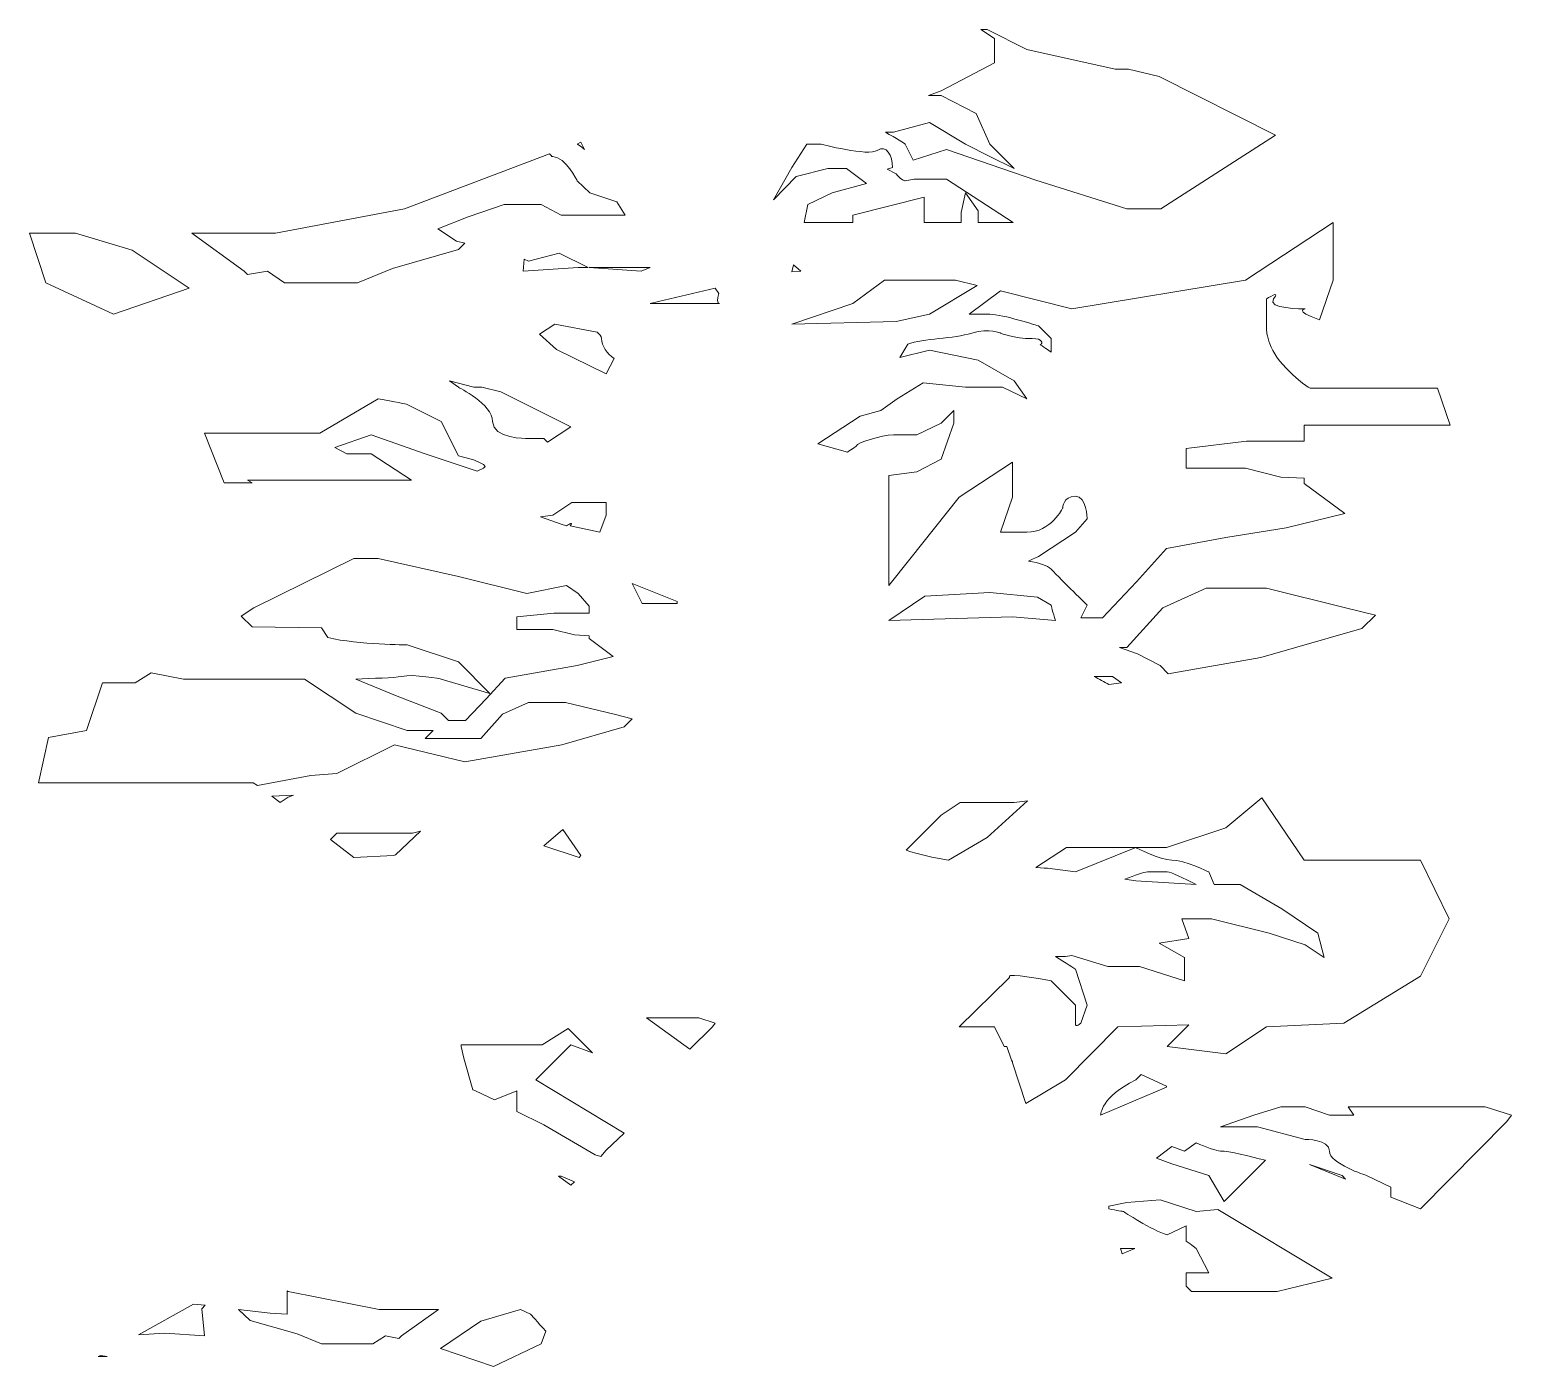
# Model space of a CAD drawing. Extents: x -2 to 9008, y -1000 to 0.
# Drawn here: x 2702.79 to 2719.24, y -649.85 to -635.01 of the extents above; entities that cross this region are included whole.
import ezdxf

# ---------------------------------------------------------------- set-up
doc = ezdxf.new("R2010")
doc.units = 0
doc.header["$MEASUREMENT"] = 0
doc.layers.add('Layer 1', color=7, linetype='Continuous')

# ---------------------------------------------------------------- blocks, each defined once
blk = doc.blocks.new('block 6')
at = {"layer": 'Layer 1', "lineweight": 0}
for points in [[(2703.719970703125, -638.1699829101599), (2702.969970703125, -637.8200073242188), (2702.789978027344, -637.2699584960992), (2703.299987792969, -637.2699584960992), (2703.929992675781, -637.4599609375), (2704.559997558594, -637.8800048828198), (2703.719970703125, -638.1699829101599)], [(2708.27001953125, -637.6900024414099), (2708.280029296875, -637.5599975585992), (2708.330017089844, -637.5799560546893), (2708.669982910156, -637.4899902343805), (2708.989990234375, -637.6499633789099), (2708.880004882812, -637.6499633789099), (2708.27001953125, -637.6900024414099)], [(2709.580017089844, -637.6900024414099), (2709, -637.6499633789099), (2709.679992675781, -637.6499633789099), (2709.580017089844, -637.6900024414099)], [(2711.25, -637.7000122070294), (2711.27001953125, -637.6199951171893), (2711.349975585938, -637.6900024414099), (2711.25, -637.7000122070294)], [(2711.929992675781, -638.0499877929688), (2712.280029296875, -637.7899780273492), (2713.070007324219, -637.7899780273492), (2713.309997558594, -637.8499755859393), (2712.780029296875, -638.1699829101599), (2712.409973144531, -638.25), (2711.25, -638.2799682617188), (2711.929992675781, -638.0499877929688)], [(2714.890014648438, -641.8699951171893), (2714.969970703125, -641.8699951171893), (2715.369995117188, -641.4299926757794), (2715.849975585938, -641.2099609375), (2716.52001953125, -641.2099609375), (2717.400024414062, -641.4299926757794), (2717.72998046875, -641.5100097656305), (2717.580017089844, -641.6599731445294), (2716.460021972656, -641.97998046875), (2715.429992675781, -642.1599731445294), (2715.340026855469, -642.0700073242188), (2715.090026855469, -641.9400024414099), (2714.890014648438, -641.8699951171893)], [(2705.840026855469, -642.2199707031305), (2706.409973144531, -642.5999755859393), (2706.97998046875, -642.7899780273492), (2707.27001953125, -642.7899780273492), (2707.179992675781, -642.8800048828198), (2707.799987792969, -642.8800048828198), (2708.039978027344, -642.6099853515698), (2708.330017089844, -642.47998046875), (2708.739990234375, -642.47998046875), (2709.280029296875, -642.6099853515698), (2709.47998046875, -642.6599731445294), (2709.390014648438, -642.75), (2708.700012207031, -642.9500122070294), (2707.619995117188, -643.1400146484393), (2706.840026855469, -642.9500122070294), (2706.200012207031, -643.2699584960992), (2705.909973144531, -643.2899780273492), (2705.320007324219, -643.3999633789099), (2705.27001953125, -643.3699951171893), (2702.890014648438, -643.3699951171893), (2703, -642.8699951171893), (2703.419982910156, -642.7899780273492), (2703.599975585938, -642.2600097656305), (2703.960021972656, -642.2600097656305), (2704.140014648438, -642.1499633789099), (2704.5, -642.2199707031305), (2705.840026855469, -642.2199707031305)], [(2705.47998046875, -643.5199584960992), (2705.719970703125, -643.5100097656305), (2705.659973144531, -643.5299682617188), (2705.570007324219, -643.5899658203198), (2705.47998046875, -643.5199584960992)], [(2706.130004882812, -644), (2706.200012207031, -643.9299926757794), (2707.039978027344, -643.9299926757794), (2707.130004882812, -643.9099731445294), (2706.849975585938, -644.1699829101599), (2706.830017089844, -644.1799926757794), (2706.390014648438, -644.2000122070294), (2706.130004882812, -644)], [(2708.5, -644.0700073242188), (2708.710021972656, -643.8900146484393), (2708.909973144531, -644.1799926757794), (2708.890014648438, -644.2000122070294), (2708.5, -644.0700073242188)], [(2710.219970703125, -645.97998046875), (2710.400024414062, -646.0399780273492), (2710.369995117188, -646.0799560546893), (2710.119995117188, -646.3299560546893), (2709.640014648438, -645.97998046875), (2710.219970703125, -645.97998046875)], [(2717, -647.6099853515698), (2717.359985351562, -647.72998046875), (2717.400024414062, -647.7699584960992), (2717, -647.6099853515698)], [(2708.840026855469, -647.7999877929688), (2708.799987792969, -647.8399658203198), (2708.659973144531, -647.7399902343805), (2708.690002441406, -647.7399902343805), (2708.840026855469, -647.7999877929688)], [(2714.900024414062, -648.5399780273492), (2715.059997558594, -648.5399780273492), (2714.919982910156, -648.5999755859393), (2714.900024414062, -648.5399780273492)], [(2705.650024414062, -649.2699584960992), (2705.650024414062, -649.0100097656305), (2705.659973144531, -649.0199584960992), (2706.669982910156, -649.2199707031305), (2707.330017089844, -649.2199707031305), (2706.919982910156, -649.5100097656305), (2706.890014648438, -649.5399780273492), (2706.739990234375, -649.5100097656305), (2706.599975585938, -649.5999755859393), (2706.030029296875, -649.5999755859393), (2705.760009765625, -649.4899902343805), (2705.239990234375, -649.3399658203198), (2705.109985351562, -649.2199707031305), (2705.460021972656, -649.2600097656305), (2705.650024414062, -649.2699584960992)], [(2704.72998046875, -649.5100097656305), (2704.289978027344, -649.47998046875), (2704, -649.5), (2704.609985351562, -649.1599731445294), (2704.739990234375, -649.1699829101599), (2704.700012207031, -649.2099609375), (2704.72998046875, -649.5100097656305)], [(2703.549987792969, -649.7399902343805), (2703.580017089844, -649.72998046875), (2703.650024414062, -649.7399902343805), (2703.549987792969, -649.7399902343805)]]:
    blk.add_lwpolyline(points, dxfattribs=at)
for points, knots in [([(2713.450012207031, -636.2799682617188), (2713.450012207031, -636.2799682617188), (2713.299987792969, -635.9400024414099), (2713.299987792969, -635.9400024414099), (2713.299987792969, -635.9400024414099), (2712.909973144531, -635.7399902343805), (2712.909973144531, -635.7399902343805), (2712.909973144531, -635.7399902343805), (2712.77001953125, -635.7399902343805), (2712.77001953125, -635.7399902343805), (2712.77001953125, -635.7399902343805), (2712.909973144531, -635.6900024414099), (2712.909973144531, -635.6900024414099), (2712.909973144531, -635.6900024414099), (2713.5, -635.3800048828198), (2713.5, -635.3800048828198), (2713.5, -635.3800048828198), (2713.5, -635.1099853515698), (2713.5, -635.1099853515698), (2713.5, -635.1099853515698), (2713.349975585938, -635.0100097656305), (2713.349975585938, -635.0100097656305), (2713.349975585938, -635.0100097656305), (2713.419982910156, -635.0100097656305), (2713.419982910156, -635.0100097656305), (2713.419982910156, -635.0100097656305), (2713.859985351562, -635.22998046875), (2713.859985351562, -635.22998046875), (2713.859985351562, -635.22998046875), (2714.840026855469, -635.4500122070294), (2714.840026855469, -635.4500122070294), (2714.840026855469, -635.4500122070294), (2714.989990234375, -635.4500122070294), (2714.989990234375, -635.4500122070294), (2714.989990234375, -635.4500122070294), (2715.330017089844, -635.5299682617188), (2715.330017089844, -635.5299682617188), (2715.330017089844, -635.5299682617188), (2716.619995117188, -636.1799926757794), (2716.619995117188, -636.1799926757794), (2716.619995117188, -636.1799926757794), (2715.349975585938, -637), (2715.349975585938, -637), (2715.349975585938, -637), (2714.969970703125, -637), (2714.969970703125, -637), (2714.969970703125, -637), (2713.960021972656, -636.6799926757794), (2713.960021972656, -636.6799926757794), (2713.960021972656, -636.6799926757794), (2712.969970703125, -636.3399658203198), (2712.969970703125, -636.3399658203198), (2712.969970703125, -636.3399658203198), (2712.599975585938, -636.4599609375), (2712.599975585938, -636.4599609375), (2712.599975585938, -636.4599609375), (2712.510009765625, -636.2799682617188), (2712.510009765625, -636.2799682617188), (2712.510009765625, -636.2799682617188), (2712.409973144531, -636.2099609375), (2712.289978027344, -636.1499633789099), (2712.289978027344, -636.1499633789099), (2712.380004882812, -636.1499633789099), (2712.380004882812, -636.1499633789099), (2712.380004882812, -636.1499633789099), (2712.780029296875, -636.0399780273492), (2712.780029296875, -636.0399780273492), (2712.780029296875, -636.0399780273492), (2713.179992675781, -636.2799682617188), (2713.179992675781, -636.2799682617188), (2713.179992675781, -636.2799682617188), (2713.450012207031, -636.4199829101599), (2713.450012207031, -636.4199829101599), (2713.450012207031, -636.4199829101599), (2713.719970703125, -636.5499877929688), (2713.719970703125, -636.5499877929688), (2713.719970703125, -636.5499877929688), (2713.450012207031, -636.2799682617188), (2713.450012207031, -636.2799682617188)], [0, 0, 0, 0, 1, 1, 1, 2, 2, 2, 3, 3, 3, 4, 4, 4, 5, 5, 5, 6, 6, 6, 7, 7, 7, 8, 8, 8, 9, 9, 9, 10, 10, 10, 11, 11, 11, 12, 12, 12, 13, 13, 13, 14, 14, 14, 15, 15, 15, 16, 16, 16, 17, 17, 17, 18, 18, 18, 19, 19, 19, 20, 20, 20, 21, 21, 21, 22, 22, 22, 23, 23, 23, 24, 24, 24, 25, 25, 25, 26, 26, 26, 26]), ([(2708.869995117188, -636.2799682617188), (2708.869995117188, -636.2799682617188), (2708.909973144531, -636.2600097656305), (2708.909973144531, -636.2600097656305), (2708.909973144531, -636.2600097656305), (2708.950012207031, -636.3399658203198), (2708.950012207031, -636.3399658203198), (2708.909973144531, -636.2999877929688), (2708.869995117188, -636.2799682617188), (2708.869995117188, -636.2799682617188)], [0, 0, 0, 0, 1, 1, 1, 2, 2, 2, 3, 3, 3, 3]), ([(2712.369995117188, -636.5399780273492), (2712.369995117188, -636.5399780273492), (2712.309997558594, -636.5599975585992), (2712.309997558594, -636.5599975585992), (2712.309997558594, -636.5599975585992), (2712.409973144531, -636.6099853515698), (2712.409973144531, -636.6099853515698), (2712.450012207031, -636.6699829101599), (2712.510009765625, -636.6900024414099), (2712.510009765625, -636.6900024414099), (2712.510009765625, -636.6900024414099), (2712.609985351562, -636.6699829101599), (2712.609985351562, -636.6699829101599), (2712.609985351562, -636.6699829101599), (2712.969970703125, -636.6699829101599), (2712.969970703125, -636.6699829101599), (2712.969970703125, -636.6699829101599), (2713.710021972656, -637.1499633789099), (2713.710021972656, -637.1499633789099), (2713.710021972656, -637.1499633789099), (2713.320007324219, -637.1499633789099), (2713.320007324219, -637.1499633789099), (2713.320007324219, -637.1499633789099), (2713.320007324219, -637.0199584960992), (2713.320007324219, -637.0199584960992), (2713.320007324219, -637.0199584960992), (2713.179992675781, -636.8200073242188), (2713.179992675781, -636.8200073242188), (2713.179992675781, -636.8200073242188), (2713.130004882812, -637.0399780273492), (2713.130004882812, -637.0399780273492), (2713.130004882812, -637.0399780273492), (2713.130004882812, -637.1499633789099), (2713.130004882812, -637.1499633789099), (2713.130004882812, -637.1499633789099), (2712.719970703125, -637.1499633789099), (2712.719970703125, -637.1499633789099), (2712.719970703125, -637.1499633789099), (2712.719970703125, -636.8699951171893), (2712.719970703125, -636.8699951171893), (2712.719970703125, -636.8699951171893), (2711.929992675781, -637.0700073242188), (2711.929992675781, -637.0700073242188), (2711.929992675781, -637.0700073242188), (2711.929992675781, -637.1499633789099), (2711.929992675781, -637.1499633789099), (2711.929992675781, -637.1499633789099), (2711.390014648438, -637.1499633789099), (2711.390014648438, -637.1499633789099), (2711.390014648438, -637.1499633789099), (2711.429992675781, -636.9500122070294), (2711.429992675781, -636.9500122070294), (2711.429992675781, -636.9500122070294), (2711.700012207031, -636.8200073242188), (2711.700012207031, -636.8200073242188), (2711.700012207031, -636.8200073242188), (2712.080017089844, -636.7199707031305), (2712.080017089844, -636.7199707031305), (2712.080017089844, -636.7199707031305), (2711.859985351562, -636.5499877929688), (2711.859985351562, -636.5499877929688), (2711.859985351562, -636.5499877929688), (2711.650024414062, -636.5499877929688), (2711.650024414062, -636.5499877929688), (2711.650024414062, -636.5499877929688), (2711.299987792969, -636.6400146484393), (2711.299987792969, -636.6400146484393), (2711.299987792969, -636.6400146484393), (2711.049987792969, -636.8999633789099), (2711.049987792969, -636.8999633789099), (2711.049987792969, -636.8999633789099), (2711.25, -636.5399780273492), (2711.25, -636.5399780273492), (2711.25, -636.5399780273492), (2711.419982910156, -636.2799682617188), (2711.419982910156, -636.2799682617188), (2711.460021972656, -636.2799682617188), (2711.570007324219, -636.2799682617188), (2711.570007324219, -636.2799682617188), (2711.570007324219, -636.2799682617188), (2712.109985351562, -636.4199829101599), (2712.200012207031, -636.3499755859393), (2712.299987792969, -636.2799682617188), (2712.369995117188, -636.4099731445294), (2712.369995117188, -636.5399780273492)], [0, 0, 0, 0, 1, 1, 1, 2, 2, 2, 3, 3, 3, 4, 4, 4, 5, 5, 5, 6, 6, 6, 7, 7, 7, 8, 8, 8, 9, 9, 9, 10, 10, 10, 11, 11, 11, 12, 12, 12, 13, 13, 13, 14, 14, 14, 15, 15, 15, 16, 16, 16, 17, 17, 17, 18, 18, 18, 19, 19, 19, 20, 20, 20, 21, 21, 21, 22, 22, 22, 23, 23, 23, 24, 24, 24, 25, 25, 25, 26, 26, 26, 27, 27, 27, 28, 28, 28, 28]), ([(2709.010009765625, -636.8200073242188), (2709.010009765625, -636.8200073242188), (2709.309997558594, -636.9199829101599), (2709.309997558594, -636.9199829101599), (2709.309997558594, -636.9199829101599), (2709.400024414062, -637.0700073242188), (2709.400024414062, -637.0700073242188), (2709.400024414062, -637.0700073242188), (2708.690002441406, -637.0700073242188), (2708.690002441406, -637.0700073242188), (2708.690002441406, -637.0700073242188), (2708.469970703125, -636.9500122070294), (2708.469970703125, -636.9500122070294), (2708.469970703125, -636.9500122070294), (2708.059997558594, -636.9500122070294), (2708.059997558594, -636.9500122070294), (2708.059997558594, -636.9500122070294), (2707.659973144531, -637.0899658203198), (2707.659973144531, -637.0899658203198), (2707.659973144531, -637.0899658203198), (2707.320007324219, -637.2199707031305), (2707.320007324219, -637.2199707031305), (2707.320007324219, -637.2199707031305), (2707.530029296875, -637.3599853515698), (2707.530029296875, -637.3599853515698), (2707.530029296875, -637.3599853515698), (2707.619995117188, -637.3800048828198), (2707.619995117188, -637.3800048828198), (2707.619995117188, -637.3800048828198), (2707.549987792969, -637.4500122070294), (2707.549987792969, -637.4500122070294), (2707.549987792969, -637.4500122070294), (2706.820007324219, -637.6599731445294), (2706.820007324219, -637.6599731445294), (2706.820007324219, -637.6599731445294), (2706.429992675781, -637.8200073242188), (2706.429992675781, -637.8200073242188), (2706.429992675781, -637.8200073242188), (2705.619995117188, -637.8200073242188), (2705.619995117188, -637.8200073242188), (2705.619995117188, -637.8200073242188), (2705.429992675781, -637.6900024414099), (2705.429992675781, -637.6900024414099), (2705.429992675781, -637.6900024414099), (2705.210021972656, -637.72998046875), (2705.210021972656, -637.72998046875), (2705.210021972656, -637.72998046875), (2705.169982910156, -637.6900024414099), (2705.169982910156, -637.6900024414099), (2705.169982910156, -637.6900024414099), (2704.590026855469, -637.2699584960992), (2704.590026855469, -637.2699584960992), (2704.590026855469, -637.2699584960992), (2705.52001953125, -637.2699584960992), (2705.52001953125, -637.2699584960992), (2705.52001953125, -637.2699584960992), (2706.950012207031, -637), (2706.950012207031, -637), (2706.950012207031, -637), (2708.559997558594, -636.3900146484393), (2708.559997558594, -636.3900146484393), (2708.580017089844, -636.3999633789099), (2708.580017089844, -636.4199829101599), (2708.599975585938, -636.4199829101599), (2708.739990234375, -636.4199829101599), (2708.869995117188, -636.6900024414099), (2708.869995117188, -636.6900024414099), (2708.869995117188, -636.6900024414099), (2709.010009765625, -636.8200073242188), (2709.010009765625, -636.8200073242188)], [0, 0, 0, 0, 1, 1, 1, 2, 2, 2, 3, 3, 3, 4, 4, 4, 5, 5, 5, 6, 6, 6, 7, 7, 7, 8, 8, 8, 9, 9, 9, 10, 10, 10, 11, 11, 11, 12, 12, 12, 13, 13, 13, 14, 14, 14, 15, 15, 15, 16, 16, 16, 17, 17, 17, 18, 18, 18, 19, 19, 19, 20, 20, 20, 21, 21, 21, 22, 22, 22, 23, 23, 23, 23]), ([(2716.599975585938, -638), (2716.690002441406, -637.8900146484393), (2716.52001953125, -638), (2716.52001953125, -638), (2716.52001953125, -638), (2716.52001953125, -638.3299560546893), (2716.52001953125, -638.3299560546893), (2716.52001953125, -638.3299560546893), (2716.52001953125, -638.5499877929688), (2716.739990234375, -638.7699584960992), (2716.960021972656, -638.9899902343805), (2717.010009765625, -638.9899902343805), (2717.010009765625, -638.9899902343805), (2717.010009765625, -638.9899902343805), (2718.419982910156, -638.9899902343805), (2718.419982910156, -638.9899902343805), (2718.419982910156, -638.9899902343805), (2718.559997558594, -639.3999633789099), (2718.559997558594, -639.3999633789099), (2718.559997558594, -639.3999633789099), (2717.900024414062, -639.3999633789099), (2716.940002441406, -639.3999633789099), (2716.940002441406, -639.3999633789099), (2716.940002441406, -639.5799560546893), (2716.940002441406, -639.5799560546893), (2716.940002441406, -639.5799560546893), (2716.299987792969, -639.5799560546893), (2716.299987792969, -639.5799560546893), (2716.299987792969, -639.5799560546893), (2715.630004882812, -639.6599731445294), (2715.630004882812, -639.6599731445294), (2715.630004882812, -639.6599731445294), (2715.630004882812, -639.8800048828198), (2715.630004882812, -639.8800048828198), (2715.630004882812, -639.8800048828198), (2716.289978027344, -639.8800048828198), (2716.289978027344, -639.8800048828198), (2716.289978027344, -639.8800048828198), (2716.679992675781, -639.97998046875), (2716.679992675781, -639.97998046875), (2716.679992675781, -639.97998046875), (2716.940002441406, -639.9899902343805), (2716.940002441406, -639.9899902343805), (2716.940002441406, -639.9899902343805), (2716.940002441406, -640.0499877929688), (2716.940002441406, -640.0499877929688), (2716.940002441406, -640.0499877929688), (2717.390014648438, -640.3800048828198), (2717.390014648438, -640.3800048828198), (2717.390014648438, -640.3800048828198), (2716.739990234375, -640.5399780273492), (2716.739990234375, -640.5399780273492), (2716.739990234375, -640.5399780273492), (2716.070007324219, -640.6499633789099), (2716.070007324219, -640.6499633789099), (2716.070007324219, -640.6499633789099), (2715.409973144531, -640.7699584960992), (2715.409973144531, -640.7699584960992), (2715.409973144531, -640.7699584960992), (2715.080017089844, -641.1400146484393), (2715.080017089844, -641.1400146484393), (2715.080017089844, -641.1400146484393), (2714.700012207031, -641.5399780273492), (2714.700012207031, -641.5399780273492), (2714.700012207031, -641.5399780273492), (2714.460021972656, -641.5399780273492), (2714.460021972656, -641.5399780273492), (2714.460021972656, -641.5399780273492), (2714.530029296875, -641.3999633789099), (2714.530029296875, -641.3999633789099), (2714.530029296875, -641.3999633789099), (2714.260009765625, -641.1300048828198), (2714.130004882812, -641), (2714.090026855469, -640.9599609375), (2714, -640.9299926757794), (2713.880004882812, -640.9099731445294), (2713.940002441406, -640.8800048828198), (2713.989990234375, -640.8599853515698), (2713.989990234375, -640.8599853515698), (2713.989990234375, -640.8599853515698), (2714.400024414062, -640.5899658203198), (2714.400024414062, -640.5899658203198), (2714.400024414062, -640.5899658203198), (2714.530029296875, -640.4400024414099), (2714.530029296875, -640.4400024414099), (2714.530029296875, -640.4400024414099), (2714.530029296875, -640.1900024414099), (2714.400024414062, -640.1900024414099), (2714.260009765625, -640.1900024414099), (2714.260009765625, -640.3200073242188), (2714.260009765625, -640.3200073242188), (2714.260009765625, -640.3200073242188), (2714.130004882812, -640.5899658203198), (2713.859985351562, -640.5899658203198), (2713.859985351562, -640.5899658203198), (2713.570007324219, -640.5899658203198), (2713.570007324219, -640.5899658203198), (2713.570007324219, -640.5899658203198), (2713.700012207031, -640.2000122070294), (2713.700012207031, -640.2000122070294), (2713.700012207031, -640.2000122070294), (2713.700012207031, -639.8099975585992), (2713.700012207031, -639.8099975585992), (2713.700012207031, -639.8099975585992), (2713.109985351562, -640.2000122070294), (2713.109985351562, -640.2000122070294), (2713.109985351562, -640.2000122070294), (2712.559997558594, -640.8900146484393), (2712.559997558594, -640.8900146484393), (2712.559997558594, -640.8900146484393), (2712.330017089844, -641.1799926757794), (2712.330017089844, -641.1799926757794), (2712.330017089844, -641.1799926757794), (2712.330017089844, -639.9599609375), (2712.330017089844, -639.9599609375), (2712.330017089844, -639.9599609375), (2712.640014648438, -639.9199829101599), (2712.640014648438, -639.9199829101599), (2712.640014648438, -639.9199829101599), (2712.909973144531, -639.7799682617188), (2712.909973144531, -639.7799682617188), (2712.909973144531, -639.7799682617188), (2713.049987792969, -639.3800048828198), (2713.049987792969, -639.3800048828198), (2713.049987792969, -639.3800048828198), (2713.049987792969, -639.2399902343805), (2713.049987792969, -639.2399902343805), (2713.049987792969, -639.2399902343805), (2712.909973144531, -639.3800048828198), (2712.909973144531, -639.3800048828198), (2712.909973144531, -639.3800048828198), (2712.640014648438, -639.5100097656305), (2712.640014648438, -639.5100097656305), (2712.640014648438, -639.5100097656305), (2712.510009765625, -639.5100097656305), (2712.380004882812, -639.5100097656305), (2712.239990234375, -639.5100097656305), (2711.969970703125, -639.5999755859393), (2711.969970703125, -639.6300048828198), (2711.969970703125, -639.6400146484393), (2711.919982910156, -639.6599731445294), (2711.869995117188, -639.7000122070294), (2711.869995117188, -639.7000122070294), (2711.539978027344, -639.6099853515698), (2711.539978027344, -639.6099853515698), (2711.539978027344, -639.6099853515698), (2712.010009765625, -639.2999877929688), (2712.010009765625, -639.2999877929688), (2712.010009765625, -639.2999877929688), (2712.239990234375, -639.2399902343805), (2712.239990234375, -639.2399902343805), (2712.239990234375, -639.2399902343805), (2712.419982910156, -639.1099853515698), (2712.419982910156, -639.1099853515698), (2712.419982910156, -639.1099853515698), (2712.710021972656, -638.9299926757794), (2712.710021972656, -638.9299926757794), (2712.710021972656, -638.9299926757794), (2713.179992675781, -638.97998046875), (2713.179992675781, -638.97998046875), (2713.179992675781, -638.97998046875), (2713.590026855469, -638.97998046875), (2713.590026855469, -638.97998046875), (2713.590026855469, -638.97998046875), (2713.859985351562, -639.1099853515698), (2713.859985351562, -639.1099853515698), (2713.859985351562, -639.1099853515698), (2713.719970703125, -638.9099731445294), (2713.719970703125, -638.9099731445294), (2713.719970703125, -638.9099731445294), (2713.320007324219, -638.6799926757794), (2713.320007324219, -638.6799926757794), (2713.320007324219, -638.6799926757794), (2712.780029296875, -638.5700073242188), (2712.780029296875, -638.5700073242188), (2712.780029296875, -638.5700073242188), (2712.450012207031, -638.6499633789099), (2712.450012207031, -638.6499633789099), (2712.450012207031, -638.6499633789099), (2712.539978027344, -638.5), (2712.539978027344, -638.5), (2712.710021972656, -638.4400024414099), (2713.049987792969, -638.4400024414099), (2713.25, -638.3800048828198), (2713.450012207031, -638.3200073242188), (2713.570007324219, -638.3800048828198), (2713.570007324219, -638.3800048828198), (2713.570007324219, -638.3800048828198), (2713.719970703125, -638.4400024414099), (2713.919982910156, -638.4400024414099), (2714.039978027344, -638.4400024414099), (2714.039978027344, -638.4899902343805), (2714.010009765625, -638.5100097656305), (2714.059997558594, -638.5399780273492), (2714.130004882812, -638.5899658203198), (2714.130004882812, -638.5899658203198), (2714.130004882812, -638.5899658203198), (2714.130004882812, -638.4400024414099), (2714.130004882812, -638.4400024414099), (2714.130004882812, -638.4400024414099), (2713.989990234375, -638.2999877929688), (2713.989990234375, -638.2999877929688), (2713.989990234375, -638.2999877929688), (2713.590026855469, -638.1699829101599), (2713.450012207031, -638.1699829101599), (2713.450012207031, -638.1699829101599), (2713.219970703125, -638.1699829101599), (2713.219970703125, -638.1699829101599), (2713.219970703125, -638.1699829101599), (2713.570007324219, -637.9099731445294), (2713.570007324219, -637.9099731445294), (2713.570007324219, -637.9099731445294), (2714.359985351562, -638.1099853515698), (2714.359985351562, -638.1099853515698), (2714.359985351562, -638.1099853515698), (2716.289978027344, -637.7899780273492), (2716.289978027344, -637.7899780273492), (2716.289978027344, -637.7899780273492), (2717.260009765625, -637.1499633789099), (2717.260009765625, -637.1499633789099), (2717.260009765625, -637.1499633789099), (2717.260009765625, -637.7899780273492), (2717.260009765625, -637.7899780273492), (2717.260009765625, -637.7899780273492), (2717.109985351562, -638.22998046875), (2717.109985351562, -638.22998046875), (2716.809997558594, -638.1300048828198), (2716.960021972656, -638.1099853515698), (2716.950012207031, -638.1099853515698), (2716.929992675781, -638.1099853515698), (2716.52001953125, -638.1099853515698), (2716.599975585938, -638)], [0, 0, 0, 0, 1, 1, 1, 2, 2, 2, 3, 3, 3, 4, 4, 4, 5, 5, 5, 6, 6, 6, 7, 7, 7, 8, 8, 8, 9, 9, 9, 10, 10, 10, 11, 11, 11, 12, 12, 12, 13, 13, 13, 14, 14, 14, 15, 15, 15, 16, 16, 16, 17, 17, 17, 18, 18, 18, 19, 19, 19, 20, 20, 20, 21, 21, 21, 22, 22, 22, 23, 23, 23, 24, 24, 24, 25, 25, 25, 26, 26, 26, 27, 27, 27, 28, 28, 28, 29, 29, 29, 30, 30, 30, 31, 31, 31, 32, 32, 32, 33, 33, 33, 34, 34, 34, 35, 35, 35, 36, 36, 36, 37, 37, 37, 38, 38, 38, 39, 39, 39, 40, 40, 40, 41, 41, 41, 42, 42, 42, 43, 43, 43, 44, 44, 44, 45, 45, 45, 46, 46, 46, 47, 47, 47, 48, 48, 48, 49, 49, 49, 50, 50, 50, 51, 51, 51, 52, 52, 52, 53, 53, 53, 54, 54, 54, 55, 55, 55, 56, 56, 56, 57, 57, 57, 58, 58, 58, 59, 59, 59, 60, 60, 60, 61, 61, 61, 62, 62, 62, 63, 63, 63, 64, 64, 64, 65, 65, 65, 66, 66, 66, 67, 67, 67, 68, 68, 68, 69, 69, 69, 70, 70, 70, 71, 71, 71, 72, 72, 72, 73, 73, 73, 74, 74, 74, 75, 75, 75, 76, 76, 76, 77, 77, 77, 77]), ([(2710.450012207031, -638.0499877929688), (2710.450012207031, -638.0499877929688), (2709.679992675781, -638.0499877929688), (2709.679992675781, -638.0499877929688), (2709.679992675781, -638.0499877929688), (2709.77001953125, -638.0299682617188), (2709.77001953125, -638.0299682617188), (2709.77001953125, -638.0299682617188), (2710.400024414062, -637.8800048828198), (2710.400024414062, -637.8800048828198), (2710.400024414062, -637.8800048828198), (2710.440002441406, -637.9400024414099), (2710.440002441406, -637.9400024414099), (2710.419982910156, -638), (2710.419982910156, -638.0499877929688), (2710.450012207031, -638.0499877929688)], [0, 0, 0, 0, 1, 1, 1, 2, 2, 2, 3, 3, 3, 4, 4, 4, 5, 5, 5, 5]), ([(2709.190002441406, -638.8299560546893), (2709.190002441406, -638.8299560546893), (2708.640014648438, -638.5599975585992), (2708.640014648438, -638.5599975585992), (2708.640014648438, -638.5599975585992), (2708.450012207031, -638.3900146484393), (2708.450012207031, -638.3900146484393), (2708.450012207031, -638.3900146484393), (2708.619995117188, -638.2799682617188), (2708.619995117188, -638.2799682617188), (2708.619995117188, -638.2799682617188), (2709.090026855469, -638.3699951171893), (2709.090026855469, -638.3699951171893), (2709.109985351562, -638.3900146484393), (2709.140014648438, -638.4099731445294), (2709.140014648438, -638.4400024414099), (2709.140014648438, -638.5199584960992), (2709.200012207031, -638.6099853515698), (2709.280029296875, -638.6599731445294), (2709.280029296875, -638.6599731445294), (2709.190002441406, -638.8299560546893), (2709.190002441406, -638.8299560546893)], [0, 0, 0, 0, 1, 1, 1, 2, 2, 2, 3, 3, 3, 4, 4, 4, 5, 5, 5, 6, 6, 6, 7, 7, 7, 7]), ([(2708.539978027344, -639.5899658203198), (2708.52001953125, -639.5700073242188), (2708.5, -639.5499877929688), (2708.5, -639.5499877929688), (2708.5, -639.5499877929688), (2708.309997558594, -639.5499877929688), (2708.309997558594, -639.5499877929688), (2708.309997558594, -639.5499877929688), (2707.929992675781, -639.5499877929688), (2707.929992675781, -639.3599853515698), (2707.929992675781, -639.1699829101599), (2707.549987792969, -638.97998046875), (2707.549987792969, -638.97998046875), (2707.549987792969, -638.97998046875), (2707.450012207031, -638.9099731445294), (2707.450012207031, -638.9099731445294), (2707.450012207031, -638.9099731445294), (2707.719970703125, -638.97998046875), (2707.719970703125, -638.97998046875), (2707.719970703125, -638.97998046875), (2707.809997558594, -638.97998046875), (2707.809997558594, -638.97998046875), (2707.809997558594, -638.97998046875), (2708.02001953125, -639.0299682617188), (2708.02001953125, -639.0299682617188), (2708.02001953125, -639.0299682617188), (2708.799987792969, -639.4199829101599), (2708.799987792969, -639.4199829101599), (2708.799987792969, -639.4199829101599), (2708.539978027344, -639.5899658203198), (2708.539978027344, -639.5899658203198)], [0, 0, 0, 0, 1, 1, 1, 2, 2, 2, 3, 3, 3, 4, 4, 4, 5, 5, 5, 6, 6, 6, 7, 7, 7, 8, 8, 8, 9, 9, 9, 10, 10, 10, 10]), ([(2707.549987792969, -639.7399902343805), (2707.549987792969, -639.7399902343805), (2707.929992675781, -639.8299560546893), (2707.830017089844, -639.8800048828198), (2707.830017089844, -639.8800048828198), (2707.760009765625, -639.9099731445294), (2707.760009765625, -639.9099731445294), (2707.760009765625, -639.9099731445294), (2707.179992675781, -639.7199707031305), (2707.179992675781, -639.7199707031305), (2707.179992675781, -639.7199707031305), (2706.580017089844, -639.5100097656305), (2706.580017089844, -639.5100097656305), (2706.580017089844, -639.5100097656305), (2706.179992675781, -639.6499633789099), (2706.179992675781, -639.6499633789099), (2706.179992675781, -639.6499633789099), (2706.309997558594, -639.7199707031305), (2706.309997558594, -639.7199707031305), (2706.309997558594, -639.7199707031305), (2706.580017089844, -639.7199707031305), (2706.580017089844, -639.7199707031305), (2706.580017089844, -639.7199707031305), (2707.030029296875, -640.0100097656305), (2707.030029296875, -640.0100097656305), (2707.030029296875, -640.0100097656305), (2705.210021972656, -640.0100097656305), (2705.210021972656, -640.0100097656305), (2705.210021972656, -640.0100097656305), (2705.260009765625, -640.0399780273492), (2705.260009765625, -640.0399780273492), (2705.260009765625, -640.0399780273492), (2704.950012207031, -640.0399780273492), (2704.950012207031, -640.0399780273492), (2704.950012207031, -640.0399780273492), (2704.72998046875, -639.4899902343805), (2704.72998046875, -639.4899902343805), (2704.72998046875, -639.4899902343805), (2706.010009765625, -639.4899902343805), (2706.010009765625, -639.4899902343805), (2706.010009765625, -639.4899902343805), (2706.659973144531, -639.1099853515698), (2706.659973144531, -639.1099853515698), (2706.840026855469, -639.1400146484393), (2706.97998046875, -639.1699829101599), (2706.97998046875, -639.1699829101599), (2706.97998046875, -639.1699829101599), (2707.359985351562, -639.3599853515698), (2707.359985351562, -639.3599853515698), (2707.359985351562, -639.3599853515698), (2707.549987792969, -639.7399902343805), (2707.549987792969, -639.7399902343805)], [0, 0, 0, 0, 1, 1, 1, 2, 2, 2, 3, 3, 3, 4, 4, 4, 5, 5, 5, 6, 6, 6, 7, 7, 7, 8, 8, 8, 9, 9, 9, 10, 10, 10, 11, 11, 11, 12, 12, 12, 13, 13, 13, 14, 14, 14, 15, 15, 15, 16, 16, 16, 17, 17, 17, 17]), ([(2708.75, -640.5199584960992), (2708.75, -640.5199584960992), (2708.690002441406, -640.5), (2708.690002441406, -640.5), (2708.690002441406, -640.5), (2708.460021972656, -640.4199829101599), (2708.460021972656, -640.4199829101599), (2708.460021972656, -640.4199829101599), (2708.599975585938, -640.3999633789099), (2708.599975585938, -640.3999633789099), (2708.599975585938, -640.3999633789099), (2708.809997558594, -640.2600097656305), (2708.809997558594, -640.2600097656305), (2708.809997558594, -640.2600097656305), (2709.190002441406, -640.2600097656305), (2709.190002441406, -640.2600097656305), (2709.190002441406, -640.2600097656305), (2709.190002441406, -640.3999633789099), (2709.190002441406, -640.3999633789099), (2709.190002441406, -640.3999633789099), (2709.119995117188, -640.5899658203198), (2709.119995117188, -640.5899658203198), (2709.119995117188, -640.5899658203198), (2708.789978027344, -640.5199584960992), (2708.789978027344, -640.5199584960992), (2708.830017089844, -640.4699707031305), (2708.780029296875, -640.5), (2708.75, -640.5199584960992)], [0, 0, 0, 0, 1, 1, 1, 2, 2, 2, 3, 3, 3, 4, 4, 4, 5, 5, 5, 6, 6, 6, 7, 7, 7, 8, 8, 8, 9, 9, 9, 9]), ([(2707.549987792969, -642.0299682617188), (2707.549987792969, -642.0299682617188), (2706.97998046875, -641.8399658203198), (2706.97998046875, -641.8399658203198), (2706.97998046875, -641.8399658203198), (2706.450012207031, -641.8399658203198), (2706.099975585938, -641.7600097656305), (2706.099975585938, -641.7600097656305), (2706.030029296875, -641.6499633789099), (2706.030029296875, -641.6499633789099), (2706.030029296875, -641.6499633789099), (2705.260009765625, -641.6400146484393), (2705.260009765625, -641.6400146484393), (2705.260009765625, -641.6400146484393), (2705.140014648438, -641.5199584960992), (2705.140014648438, -641.5199584960992), (2705.140014648438, -641.5199584960992), (2705.280029296875, -641.4299926757794), (2705.280029296875, -641.4299926757794), (2705.280029296875, -641.4299926757794), (2706.390014648438, -640.8800048828198), (2706.390014648438, -640.8800048828198), (2706.390014648438, -640.8800048828198), (2706.659973144531, -640.8800048828198), (2706.659973144531, -640.8800048828198), (2706.659973144531, -640.8800048828198), (2707.549987792969, -641.0799560546893), (2707.549987792969, -641.0799560546893), (2707.549987792969, -641.0799560546893), (2708.309997558594, -641.2699584960992), (2708.309997558594, -641.2699584960992), (2708.309997558594, -641.2699584960992), (2708.75, -641.1799926757794), (2708.75, -641.1799926757794), (2708.75, -641.1799926757794), (2708.880004882812, -641.2699584960992), (2708.880004882812, -641.2699584960992), (2708.880004882812, -641.2699584960992), (2709, -641.4099731445294), (2709, -641.4099731445294), (2709, -641.4099731445294), (2709, -641.4899902343805), (2709, -641.4899902343805), (2709, -641.4899902343805), (2708.609985351562, -641.4899902343805), (2708.609985351562, -641.4899902343805), (2708.609985351562, -641.4899902343805), (2708.200012207031, -641.5299682617188), (2708.200012207031, -641.5299682617188), (2708.200012207031, -641.5299682617188), (2708.200012207031, -641.6699829101599), (2708.200012207031, -641.6699829101599), (2708.200012207031, -641.6699829101599), (2708.599975585938, -641.6699829101599), (2708.599975585938, -641.6699829101599), (2708.599975585938, -641.6699829101599), (2708.840026855469, -641.72998046875), (2708.840026855469, -641.72998046875), (2708.840026855469, -641.72998046875), (2709, -641.7399902343805), (2709, -641.7399902343805), (2709, -641.7399902343805), (2709, -641.7699584960992), (2709, -641.7699584960992), (2709, -641.7699584960992), (2709.27001953125, -641.9699707031305), (2709.27001953125, -641.9699707031305), (2709.27001953125, -641.9699707031305), (2708.869995117188, -642.0700073242188), (2708.869995117188, -642.0700073242188), (2708.869995117188, -642.0700073242188), (2708.469970703125, -642.1400146484393), (2708.469970703125, -642.1400146484393), (2708.469970703125, -642.1400146484393), (2708.070007324219, -642.2099609375), (2708.070007324219, -642.2099609375), (2708.070007324219, -642.2099609375), (2707.859985351562, -642.4400024414099), (2707.859985351562, -642.4400024414099), (2707.859985351562, -642.4400024414099), (2707.630004882812, -642.6799926757794), (2707.630004882812, -642.6799926757794), (2707.630004882812, -642.6799926757794), (2707.440002441406, -642.6799926757794), (2707.440002441406, -642.6799926757794), (2707.440002441406, -642.6799926757794), (2707.359985351562, -642.5999755859393), (2707.359985351562, -642.5999755859393), (2707.359985351562, -642.5999755859393), (2706.869995117188, -642.4099731445294), (2706.869995117188, -642.4099731445294), (2706.869995117188, -642.4099731445294), (2706.409973144531, -642.2199707031305), (2706.409973144531, -642.2199707031305), (2706.590026855469, -642.2099609375), (2706.840026855469, -642.2099609375), (2706.919982910156, -642.1900024414099), (2707.049987792969, -642.1599731445294), (2707.359985351562, -642.2199707031305), (2707.359985351562, -642.2199707031305), (2707.359985351562, -642.2199707031305), (2707.900024414062, -642.3800048828198), (2707.900024414062, -642.3800048828198), (2707.900024414062, -642.3800048828198), (2707.549987792969, -642.0299682617188), (2707.549987792969, -642.0299682617188)], [0, 0, 0, 0, 1, 1, 1, 2, 2, 2, 3, 3, 3, 4, 4, 4, 5, 5, 5, 6, 6, 6, 7, 7, 7, 8, 8, 8, 9, 9, 9, 10, 10, 10, 11, 11, 11, 12, 12, 12, 13, 13, 13, 14, 14, 14, 15, 15, 15, 16, 16, 16, 17, 17, 17, 18, 18, 18, 19, 19, 19, 20, 20, 20, 21, 21, 21, 22, 22, 22, 23, 23, 23, 24, 24, 24, 25, 25, 25, 26, 26, 26, 27, 27, 27, 28, 28, 28, 29, 29, 29, 30, 30, 30, 31, 31, 31, 32, 32, 32, 33, 33, 33, 34, 34, 34, 35, 35, 35, 35]), ([(2709.590026855469, -641.3800048828198), (2709.590026855469, -641.3800048828198), (2709.47998046875, -641.1599731445294), (2709.47998046875, -641.1599731445294), (2709.47998046875, -641.1599731445294), (2709.97998046875, -641.3599853515698), (2709.97998046875, -641.3599853515698), (2709.97998046875, -641.3599853515698), (2709.97998046875, -641.3800048828198), (2709.97998046875, -641.3800048828198), (2709.97998046875, -641.3800048828198), (2709.830017089844, -641.3800048828198), (2709.590026855469, -641.3800048828198)], [0, 0, 0, 0, 1, 1, 1, 2, 2, 2, 3, 3, 3, 4, 4, 4, 4]), ([(2713.700012207031, -641.5299682617188), (2713.700012207031, -641.5299682617188), (2712.330017089844, -641.5700073242188), (2712.330017089844, -641.5700073242188), (2712.330017089844, -641.5700073242188), (2712.72998046875, -641.2999877929688), (2712.72998046875, -641.2999877929688), (2712.72998046875, -641.2999877929688), (2713.450012207031, -641.2600097656305), (2713.450012207031, -641.2600097656305), (2713.450012207031, -641.2600097656305), (2713.97998046875, -641.3099975585992), (2713.97998046875, -641.3099975585992), (2713.97998046875, -641.3099975585992), (2714.130004882812, -641.3999633789099), (2714.130004882812, -641.3999633789099), (2714.130004882812, -641.3999633789099), (2714.150024414062, -641.47998046875), (2714.179992675781, -641.5700073242188), (2714.179992675781, -641.5700073242188), (2713.700012207031, -641.5299682617188), (2713.700012207031, -641.5299682617188)], [0, 0, 0, 0, 1, 1, 1, 2, 2, 2, 3, 3, 3, 4, 4, 4, 5, 5, 5, 6, 6, 6, 7, 7, 7, 7]), ([(2714.909973144531, -642.2600097656305), (2714.909973144531, -642.2600097656305), (2714.77001953125, -642.2799682617188), (2714.77001953125, -642.2799682617188), (2714.719970703125, -642.25), (2714.659973144531, -642.2199707031305), (2714.609985351562, -642.1900024414099), (2714.609985351562, -642.1900024414099), (2714.809997558594, -642.1900024414099), (2714.809997558594, -642.1900024414099), (2714.809997558594, -642.1900024414099), (2714.909973144531, -642.2600097656305), (2714.909973144531, -642.2600097656305)], [0, 0, 0, 0, 1, 1, 1, 2, 2, 2, 3, 3, 3, 4, 4, 4, 4]), ([(2712.909973144531, -643.72998046875), (2712.909973144531, -643.72998046875), (2713.119995117188, -643.5899658203198), (2713.119995117188, -643.5899658203198), (2713.119995117188, -643.5899658203198), (2713.719970703125, -643.5899658203198), (2713.719970703125, -643.5899658203198), (2713.719970703125, -643.5899658203198), (2713.869995117188, -643.5700073242188), (2713.869995117188, -643.5700073242188), (2713.869995117188, -643.5700073242188), (2713.419982910156, -643.97998046875), (2713.419982910156, -643.97998046875), (2713.419982910156, -643.97998046875), (2712.989990234375, -644.22998046875), (2712.989990234375, -644.22998046875), (2712.830017089844, -644.2000122070294), (2712.659973144531, -644.1699829101599), (2712.52001953125, -644.1199951171893), (2712.52001953125, -644.1199951171893), (2712.909973144531, -643.72998046875), (2712.909973144531, -643.72998046875)], [0, 0, 0, 0, 1, 1, 1, 2, 2, 2, 3, 3, 3, 4, 4, 4, 5, 5, 5, 6, 6, 6, 7, 7, 7, 7]), ([(2715.409973144531, -644.0899658203198), (2715.409973144531, -644.0899658203198), (2716.070007324219, -643.8699951171893), (2716.070007324219, -643.8699951171893), (2716.070007324219, -643.8699951171893), (2716.469970703125, -643.5399780273492), (2716.469970703125, -643.5399780273492), (2716.469970703125, -643.5399780273492), (2716.940002441406, -644.22998046875), (2716.940002441406, -644.22998046875), (2716.940002441406, -644.22998046875), (2718.22998046875, -644.22998046875), (2718.22998046875, -644.22998046875), (2718.22998046875, -644.22998046875), (2718.549987792969, -644.8800048828198), (2718.549987792969, -644.8800048828198), (2718.549987792969, -644.8800048828198), (2718.22998046875, -645.5199584960992), (2718.22998046875, -645.5199584960992), (2718.22998046875, -645.5199584960992), (2717.380004882812, -646.0399780273492), (2717.380004882812, -646.0399780273492), (2717.380004882812, -646.0399780273492), (2716.52001953125, -646.0799560546893), (2716.52001953125, -646.0799560546893), (2716.52001953125, -646.0799560546893), (2716.070007324219, -646.3800048828198), (2716.070007324219, -646.3800048828198), (2716.070007324219, -646.3800048828198), (2715.419982910156, -646.2999877929688), (2715.419982910156, -646.2999877929688), (2715.419982910156, -646.2999877929688), (2715.659973144531, -646.0599975585992), (2715.659973144531, -646.0599975585992), (2715.659973144531, -646.0599975585992), (2714.869995117188, -646.0799560546893), (2714.869995117188, -646.0799560546893), (2714.869995117188, -646.0799560546893), (2714.289978027344, -646.6699829101599), (2714.289978027344, -646.6699829101599), (2714.289978027344, -646.6699829101599), (2713.849975585938, -646.9299926757794), (2713.849975585938, -646.9299926757794), (2713.849975585938, -646.9299926757794), (2713.700012207031, -646.47998046875), (2713.700012207031, -646.47998046875), (2713.700012207031, -646.47998046875), (2713.700012207031, -646.4699707031305), (2713.700012207031, -646.4699707031305), (2713.700012207031, -646.4699707031305), (2713.690002441406, -646.4500122070294), (2713.690002441406, -646.4500122070294), (2713.690002441406, -646.4500122070294), (2713.640014648438, -646.2999877929688), (2713.640014648438, -646.2999877929688), (2713.640014648438, -646.2999877929688), (2713.609985351562, -646.2999877929688), (2713.609985351562, -646.2999877929688), (2713.609985351562, -646.2999877929688), (2713.5, -646.0799560546893), (2713.5, -646.0799560546893), (2713.5, -646.0799560546893), (2713.109985351562, -646.0799560546893), (2713.109985351562, -646.0799560546893), (2713.109985351562, -646.0799560546893), (2713.659973144531, -645.5399780273492), (2713.659973144531, -645.5399780273492), (2713.669982910156, -645.5299682617188), (2713.669982910156, -645.5299682617188), (2713.669982910156, -645.5199584960992), (2713.669982910156, -645.5199584960992), (2713.679992675781, -645.5100097656305), (2713.679992675781, -645.5100097656305), (2713.77001953125, -645.5), (2714.130004882812, -645.5700073242188), (2714.130004882812, -645.5700073242188), (2714.130004882812, -645.5700073242188), (2714.400024414062, -645.8399658203198), (2714.400024414062, -645.8399658203198), (2714.400024414062, -645.8399658203198), (2714.400024414062, -645.97998046875), (2714.400024414062, -646.0399780273492), (2714.400024414062, -646.0999755859393), (2714.460021972656, -646.0399780273492), (2714.460021972656, -646.0399780273492), (2714.460021972656, -646.0399780273492), (2714.530029296875, -645.8399658203198), (2714.530029296875, -645.8399658203198), (2714.530029296875, -645.8399658203198), (2714.400024414062, -645.4400024414099), (2714.400024414062, -645.4400024414099), (2714.400024414062, -645.4400024414099), (2714.289978027344, -645.3699951171893), (2714.179992675781, -645.2999877929688), (2714.179992675781, -645.2999877929688), (2714.289978027344, -645.2999877929688), (2714.289978027344, -645.2999877929688), (2714.289978027344, -645.2999877929688), (2714.359985351562, -645.2899780273492), (2714.359985351562, -645.2899780273492), (2714.359985351562, -645.2899780273492), (2714.760009765625, -645.4099731445294), (2714.760009765625, -645.4099731445294), (2714.760009765625, -645.4099731445294), (2715.109985351562, -645.4099731445294), (2715.109985351562, -645.4099731445294), (2715.109985351562, -645.4099731445294), (2715.609985351562, -645.5700073242188), (2715.609985351562, -645.5700073242188), (2715.609985351562, -645.5700073242188), (2715.609985351562, -645.3099975585992), (2715.609985351562, -645.3099975585992), (2715.609985351562, -645.3099975585992), (2715.330017089844, -645.1499633789099), (2715.330017089844, -645.1499633789099), (2715.330017089844, -645.1499633789099), (2715.659973144531, -645.0999755859393), (2715.659973144531, -645.0999755859393), (2715.659973144531, -645.0999755859393), (2715.580017089844, -644.8800048828198), (2715.580017089844, -644.8800048828198), (2715.580017089844, -644.8800048828198), (2715.909973144531, -644.8800048828198), (2715.909973144531, -644.8800048828198), (2715.909973144531, -644.8800048828198), (2716.549987792969, -645.0399780273492), (2716.549987792969, -645.0399780273492), (2716.549987792969, -645.0399780273492), (2716.950012207031, -645.1699829101599), (2716.950012207031, -645.1699829101599), (2716.950012207031, -645.1699829101599), (2717.159973144531, -645.3099975585992), (2717.159973144531, -645.3099975585992), (2717.159973144531, -645.3099975585992), (2717.090026855469, -645.0399780273492), (2717.090026855469, -645.0399780273492), (2717.090026855469, -645.0399780273492), (2716.690002441406, -644.7699584960992), (2716.690002441406, -644.7699584960992), (2716.690002441406, -644.7699584960992), (2716.22998046875, -644.5), (2716.22998046875, -644.5), (2716.22998046875, -644.5), (2715.940002441406, -644.5), (2715.940002441406, -644.5), (2715.940002441406, -644.5), (2715.880004882812, -644.3599853515698), (2715.880004882812, -644.3599853515698), (2715.880004882812, -644.3599853515698), (2715.609985351562, -644.22998046875), (2715.469970703125, -644.22998046875), (2715.340026855469, -644.22998046875), (2715.070007324219, -644.0899658203198), (2715.070007324219, -644.0899658203198), (2715.070007324219, -644.0899658203198), (2714.400024414062, -644.3599853515698), (2714.400024414062, -644.3599853515698), (2714.400024414062, -644.3599853515698), (2714.090026855469, -644.3200073242188), (2714.090026855469, -644.3200073242188), (2714.090026855469, -644.3200073242188), (2714.039978027344, -644.3200073242188), (2713.960021972656, -644.3099975585992), (2713.960021972656, -644.3099975585992), (2714.299987792969, -644.0899658203198), (2714.299987792969, -644.0899658203198), (2714.299987792969, -644.0899658203198), (2715.409973144531, -644.0899658203198), (2715.409973144531, -644.0899658203198)], [0, 0, 0, 0, 1, 1, 1, 2, 2, 2, 3, 3, 3, 4, 4, 4, 5, 5, 5, 6, 6, 6, 7, 7, 7, 8, 8, 8, 9, 9, 9, 10, 10, 10, 11, 11, 11, 12, 12, 12, 13, 13, 13, 14, 14, 14, 15, 15, 15, 16, 16, 16, 17, 17, 17, 18, 18, 18, 19, 19, 19, 20, 20, 20, 21, 21, 21, 22, 22, 22, 23, 23, 23, 24, 24, 24, 25, 25, 25, 26, 26, 26, 27, 27, 27, 28, 28, 28, 29, 29, 29, 30, 30, 30, 31, 31, 31, 32, 32, 32, 33, 33, 33, 34, 34, 34, 35, 35, 35, 36, 36, 36, 37, 37, 37, 38, 38, 38, 39, 39, 39, 40, 40, 40, 41, 41, 41, 42, 42, 42, 43, 43, 43, 44, 44, 44, 45, 45, 45, 46, 46, 46, 47, 47, 47, 48, 48, 48, 49, 49, 49, 50, 50, 50, 51, 51, 51, 52, 52, 52, 53, 53, 53, 54, 54, 54, 55, 55, 55, 56, 56, 56, 56]), ([(2714.950012207031, -644.4400024414099), (2715.059997558594, -644.3999633789099), (2715.159973144531, -644.3599853515698), (2715.200012207031, -644.3599853515698), (2715.340026855469, -644.3599853515698), (2715.340026855469, -644.3599853515698), (2715.419982910156, -644.3599853515698), (2715.460021972656, -644.3599853515698), (2715.599975585938, -644.4299926757794), (2715.739990234375, -644.5), (2715.739990234375, -644.5), (2715.070007324219, -644.4599609375), (2715.070007324219, -644.4599609375), (2715.070007324219, -644.4599609375), (2714.950012207031, -644.4400024414099), (2714.950012207031, -644.4400024414099)], [0, 0, 0, 0, 1, 1, 1, 2, 2, 2, 3, 3, 3, 4, 4, 4, 5, 5, 5, 5]), ([(2708.5, -647.1699829101599), (2708.5, -647.1699829101599), (2708.200012207031, -647.0199584960992), (2708.200012207031, -647.0199584960992), (2708.200012207031, -647.0199584960992), (2708.200012207031, -646.7899780273492), (2708.200012207031, -646.7899780273492), (2708.200012207031, -646.7899780273492), (2707.950012207031, -646.8900146484393), (2707.950012207031, -646.8900146484393), (2707.950012207031, -646.8900146484393), (2707.739990234375, -646.7899780273492), (2707.739990234375, -646.7899780273492), (2707.739990234375, -646.7899780273492), (2707.710021972656, -646.7799682617188), (2707.710021972656, -646.7799682617188), (2707.710021972656, -646.7799682617188), (2707.609985351562, -646.4299926757794), (2707.609985351562, -646.4299926757794), (2707.609985351562, -646.4299926757794), (2707.580017089844, -646.2999877929688), (2707.580017089844, -646.2999877929688), (2707.580017089844, -646.2899780273492), (2707.580017089844, -646.2799682617188), (2707.580017089844, -646.2799682617188), (2707.580017089844, -646.2799682617188), (2708.47998046875, -646.2799682617188), (2708.47998046875, -646.2799682617188), (2708.47998046875, -646.2799682617188), (2708.77001953125, -646.0999755859393), (2708.77001953125, -646.0999755859393), (2708.77001953125, -646.0999755859393), (2709.039978027344, -646.3699951171893), (2709.039978027344, -646.3699951171893), (2709.039978027344, -646.3699951171893), (2708.799987792969, -646.2799682617188), (2708.799987792969, -646.2799682617188), (2708.799987792969, -646.2799682617188), (2708.409973144531, -646.6699829101599), (2708.409973144531, -646.6699829101599), (2708.409973144531, -646.6699829101599), (2709.390014648438, -647.2600097656305), (2709.390014648438, -647.2600097656305), (2709.390014648438, -647.2600097656305), (2709.190002441406, -647.4500122070294), (2709.190002441406, -647.4500122070294), (2709.190002441406, -647.4500122070294), (2709.130004882812, -647.5199584960992), (2709.130004882812, -647.5199584960992), (2709.130004882812, -647.5199584960992), (2709.070007324219, -647.5), (2709.070007324219, -647.5), (2709.070007324219, -647.5), (2708.5, -647.1699829101599), (2708.5, -647.1699829101599)], [0, 0, 0, 0, 1, 1, 1, 2, 2, 2, 3, 3, 3, 4, 4, 4, 5, 5, 5, 6, 6, 6, 7, 7, 7, 8, 8, 8, 9, 9, 9, 10, 10, 10, 11, 11, 11, 12, 12, 12, 13, 13, 13, 14, 14, 14, 15, 15, 15, 16, 16, 16, 17, 17, 17, 18, 18, 18, 18]), ([(2714.679992675781, -647.0599975585992), (2714.679992675781, -647.0599975585992), (2714.679992675781, -646.8599853515698), (2715.070007324219, -646.6699829101599), (2715.070007324219, -646.6699829101599), (2715.130004882812, -646.6099853515698), (2715.130004882812, -646.6099853515698), (2715.130004882812, -646.6099853515698), (2715.409973144531, -646.7399902343805), (2715.409973144531, -646.7399902343805), (2715.409973144531, -646.7399902343805), (2715.409973144531, -646.75), (2715.409973144531, -646.75), (2715.409973144531, -646.75), (2714.679992675781, -647.0599975585992), (2714.679992675781, -647.0599975585992)], [0, 0, 0, 0, 1, 1, 1, 2, 2, 2, 3, 3, 3, 4, 4, 4, 5, 5, 5, 5]), ([(2717.630004882812, -647.72998046875), (2717.630004882812, -647.72998046875), (2717.219970703125, -647.5999755859393), (2717.219970703125, -647.4599609375), (2717.219970703125, -647.3299560546893), (2716.950012207031, -647.3299560546893), (2716.950012207031, -647.3299560546893), (2716.950012207031, -647.3299560546893), (2716.419982910156, -647.1900024414099), (2716.419982910156, -647.1900024414099), (2716.419982910156, -647.1900024414099), (2716.010009765625, -647.1900024414099), (2716.010009765625, -647.1900024414099), (2716.010009765625, -647.1900024414099), (2716.380004882812, -647.0599975585992), (2716.380004882812, -647.0599975585992), (2716.380004882812, -647.0599975585992), (2716.679992675781, -646.9699707031305), (2716.679992675781, -646.9699707031305), (2716.679992675781, -646.9699707031305), (2716.950012207031, -646.9699707031305), (2716.950012207031, -646.9699707031305), (2716.950012207031, -646.9699707031305), (2717.219970703125, -647.0599975585992), (2717.219970703125, -647.0599975585992), (2717.219970703125, -647.0599975585992), (2717.489990234375, -647.0599975585992), (2717.489990234375, -647.0599975585992), (2717.489990234375, -647.0599975585992), (2717.429992675781, -646.9699707031305), (2717.429992675781, -646.9699707031305), (2717.429992675781, -646.9699707031305), (2718.950012207031, -646.9699707031305), (2718.950012207031, -646.9699707031305), (2718.950012207031, -646.9699707031305), (2719.239990234375, -647.0599975585992), (2719.239990234375, -647.0599975585992), (2719.239990234375, -647.0599975585992), (2719.190002441406, -647.1300048828198), (2719.190002441406, -647.1300048828198), (2719.190002441406, -647.1300048828198), (2718.22998046875, -648.0999755859393), (2718.22998046875, -648.0999755859393), (2718.22998046875, -648.0999755859393), (2717.900024414062, -647.9699707031305), (2717.900024414062, -647.9699707031305), (2717.900024414062, -647.9699707031305), (2717.900024414062, -647.8599853515698), (2717.900024414062, -647.8599853515698), (2717.900024414062, -647.8599853515698), (2717.630004882812, -647.72998046875), (2717.630004882812, -647.72998046875)], [0, 0, 0, 0, 1, 1, 1, 2, 2, 2, 3, 3, 3, 4, 4, 4, 5, 5, 5, 6, 6, 6, 7, 7, 7, 8, 8, 8, 9, 9, 9, 10, 10, 10, 11, 11, 11, 12, 12, 12, 13, 13, 13, 14, 14, 14, 15, 15, 15, 16, 16, 16, 17, 17, 17, 17]), ([(2715.469970703125, -647.4099731445294), (2715.469970703125, -647.4099731445294), (2715.609985351562, -647.4599609375), (2715.609985351562, -647.4599609375), (2715.609985351562, -647.4599609375), (2715.739990234375, -647.3699951171893), (2715.739990234375, -647.3699951171893), (2715.849975585938, -647.4099731445294), (2715.960021972656, -647.4599609375), (2716.010009765625, -647.4599609375), (2716.109985351562, -647.4599609375), (2716.330017089844, -647.5199584960992), (2716.510009765625, -647.5599975585992), (2716.510009765625, -647.5599975585992), (2716.049987792969, -648.0199584960992), (2716.049987792969, -648.0199584960992), (2716.049987792969, -648.0199584960992), (2715.880004882812, -647.72998046875), (2715.880004882812, -647.72998046875), (2715.880004882812, -647.72998046875), (2715.469970703125, -647.5999755859393), (2715.469970703125, -647.5999755859393), (2715.469970703125, -647.5999755859393), (2715.299987792969, -647.5399780273492), (2715.299987792969, -647.5399780273492), (2715.299987792969, -647.5399780273492), (2715.469970703125, -647.4099731445294), (2715.469970703125, -647.4099731445294)], [0, 0, 0, 0, 1, 1, 1, 2, 2, 2, 3, 3, 3, 4, 4, 4, 5, 5, 5, 6, 6, 6, 7, 7, 7, 8, 8, 8, 9, 9, 9, 9]), ([(2715.690002441406, -649.0199584960992), (2715.690002441406, -649.0199584960992), (2715.630004882812, -648.9599609375), (2715.630004882812, -648.9599609375), (2715.630004882812, -648.9599609375), (2715.630004882812, -648.8099975585992), (2715.630004882812, -648.8099975585992), (2715.630004882812, -648.8099975585992), (2715.880004882812, -648.8099975585992), (2715.880004882812, -648.8099975585992), (2715.880004882812, -648.8099975585992), (2715.739990234375, -648.5399780273492), (2715.739990234375, -648.5399780273492), (2715.739990234375, -648.5399780273492), (2715.690002441406, -648.5), (2715.630004882812, -648.4599609375), (2715.630004882812, -648.4599609375), (2715.630004882812, -648.2899780273492), (2715.630004882812, -648.2899780273492), (2715.630004882812, -648.2899780273492), (2715.419982910156, -648.3900146484393), (2715.419982910156, -648.3900146484393), (2715.25, -648.3399658203198), (2714.929992675781, -648.1300048828198), (2714.929992675781, -648.1300048828198), (2714.929992675781, -648.1300048828198), (2714.859985351562, -648.1199951171893), (2714.77001953125, -648.0999755859393), (2714.77001953125, -648.0999755859393), (2714.77001953125, -648.0700073242188), (2714.77001953125, -648.0700073242188), (2714.77001953125, -648.0700073242188), (2714.969970703125, -648.0299682617188), (2714.969970703125, -648.0299682617188), (2714.969970703125, -648.0299682617188), (2715.340026855469, -648), (2715.340026855469, -648), (2715.340026855469, -648), (2715.739990234375, -648.1300048828198), (2715.739990234375, -648.1300048828198), (2715.739990234375, -648.1300048828198), (2715.97998046875, -648.1099853515698), (2715.97998046875, -648.1099853515698), (2715.97998046875, -648.1099853515698), (2717.25, -648.8699951171893), (2717.25, -648.8699951171893), (2717.25, -648.8699951171893), (2716.640014648438, -649.0199584960992), (2716.640014648438, -649.0199584960992), (2716.640014648438, -649.0199584960992), (2715.690002441406, -649.0199584960992), (2715.690002441406, -649.0199584960992)], [0, 0, 0, 0, 1, 1, 1, 2, 2, 2, 3, 3, 3, 4, 4, 4, 5, 5, 5, 6, 6, 6, 7, 7, 7, 8, 8, 8, 9, 9, 9, 10, 10, 10, 11, 11, 11, 12, 12, 12, 13, 13, 13, 14, 14, 14, 15, 15, 15, 16, 16, 16, 17, 17, 17, 17]), ([(2707.940002441406, -649.8499755859393), (2707.940002441406, -649.8499755859393), (2707.349975585938, -649.6499633789099), (2707.349975585938, -649.6499633789099), (2707.349975585938, -649.6499633789099), (2707.799987792969, -649.3499755859393), (2707.799987792969, -649.3499755859393), (2707.799987792969, -649.3499755859393), (2708.239990234375, -649.2199707031305), (2708.239990234375, -649.2199707031305), (2708.239990234375, -649.2199707031305), (2708.349975585938, -649.2699584960992), (2708.349975585938, -649.2699584960992), (2708.349975585938, -649.2699584960992), (2708.429992675781, -649.3599853515698), (2708.52001953125, -649.4599609375), (2708.52001953125, -649.4599609375), (2708.469970703125, -649.5999755859393), (2708.469970703125, -649.5999755859393), (2708.469970703125, -649.5999755859393), (2707.940002441406, -649.8499755859393), (2707.940002441406, -649.8499755859393)], [0, 0, 0, 0, 1, 1, 1, 2, 2, 2, 3, 3, 3, 4, 4, 4, 5, 5, 5, 6, 6, 6, 7, 7, 7, 7])]:
    blk.add_open_spline(points, degree=3, knots=knots, dxfattribs=at)
blk = doc.blocks.new('block 5')
at = {"layer": 'Layer 1'}
blk.add_blockref('block 6', (0, 0), dxfattribs=at)

msp = doc.modelspace()

# ---------------------------------------------------------------- block references
at = {"layer": 'Layer 1'}
msp.add_blockref('block 5', (0, 0), dxfattribs=at)

doc.saveas('drawing.dxf')
